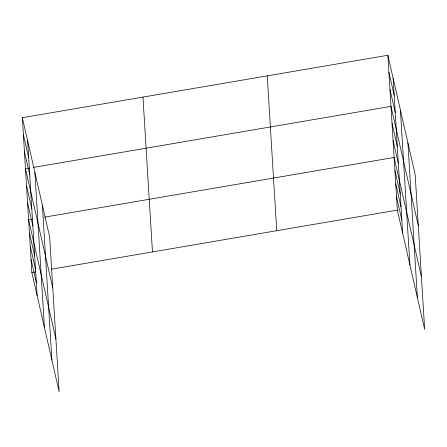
<?xml version="1.0" encoding="UTF-8"?>
<svg xmlns="http://www.w3.org/2000/svg" width="447" height="447" viewBox="0 0 447 447"><rect width="100%" height="100%" fill="white"/><g stroke="black" fill="none" stroke-linecap="round" stroke-linejoin="round"><path stroke-width="0.67" d="M22.35 117.69L49.651 236.893L59.144 391.734L31.843 272.53L22.35 117.69L387.856 55.266L415.157 174.47L424.65 329.31L397.349 210.107L387.856 55.266M29.502 168.1L25.485 168.787L52.785 287.991M33.525 167.413L390.991 106.364L418.291 225.567M32.637 219.198L28.614 219.885L55.914 339.089M44.694 217.136L394.12 157.461L421.42 276.665M31.843 272.53L35.861 271.843M51.276 269.211L397.349 210.107M388.901 72.297L394.181 95.362M389.946 89.333L395.226 112.393M392.036 123.394L397.316 146.46M393.075 140.425L398.361 163.49M394.93 170.62L400.21 193.685M395.735 183.784L401.015 206.844M396.539 196.943L401.825 220.008M23.395 134.72L28.675 157.785M24.44 151.757L29.72 174.816M26.524 185.818L31.81 208.883M27.569 202.849L32.854 225.914M29.424 233.043L34.704 256.109M30.228 246.208L35.509 269.267M31.033 259.366L36.319 282.431M407.893 142.744L417.386 297.585M400.406 110.057L409.899 264.892M393.137 78.331L402.63 233.166M267.239 75.867L276.732 230.702M142.967 97.088L152.461 251.929M42.387 205.167L51.874 360.008M34.9 172.481L44.387 327.316M27.63 140.755L37.123 295.59"/></g></svg>
